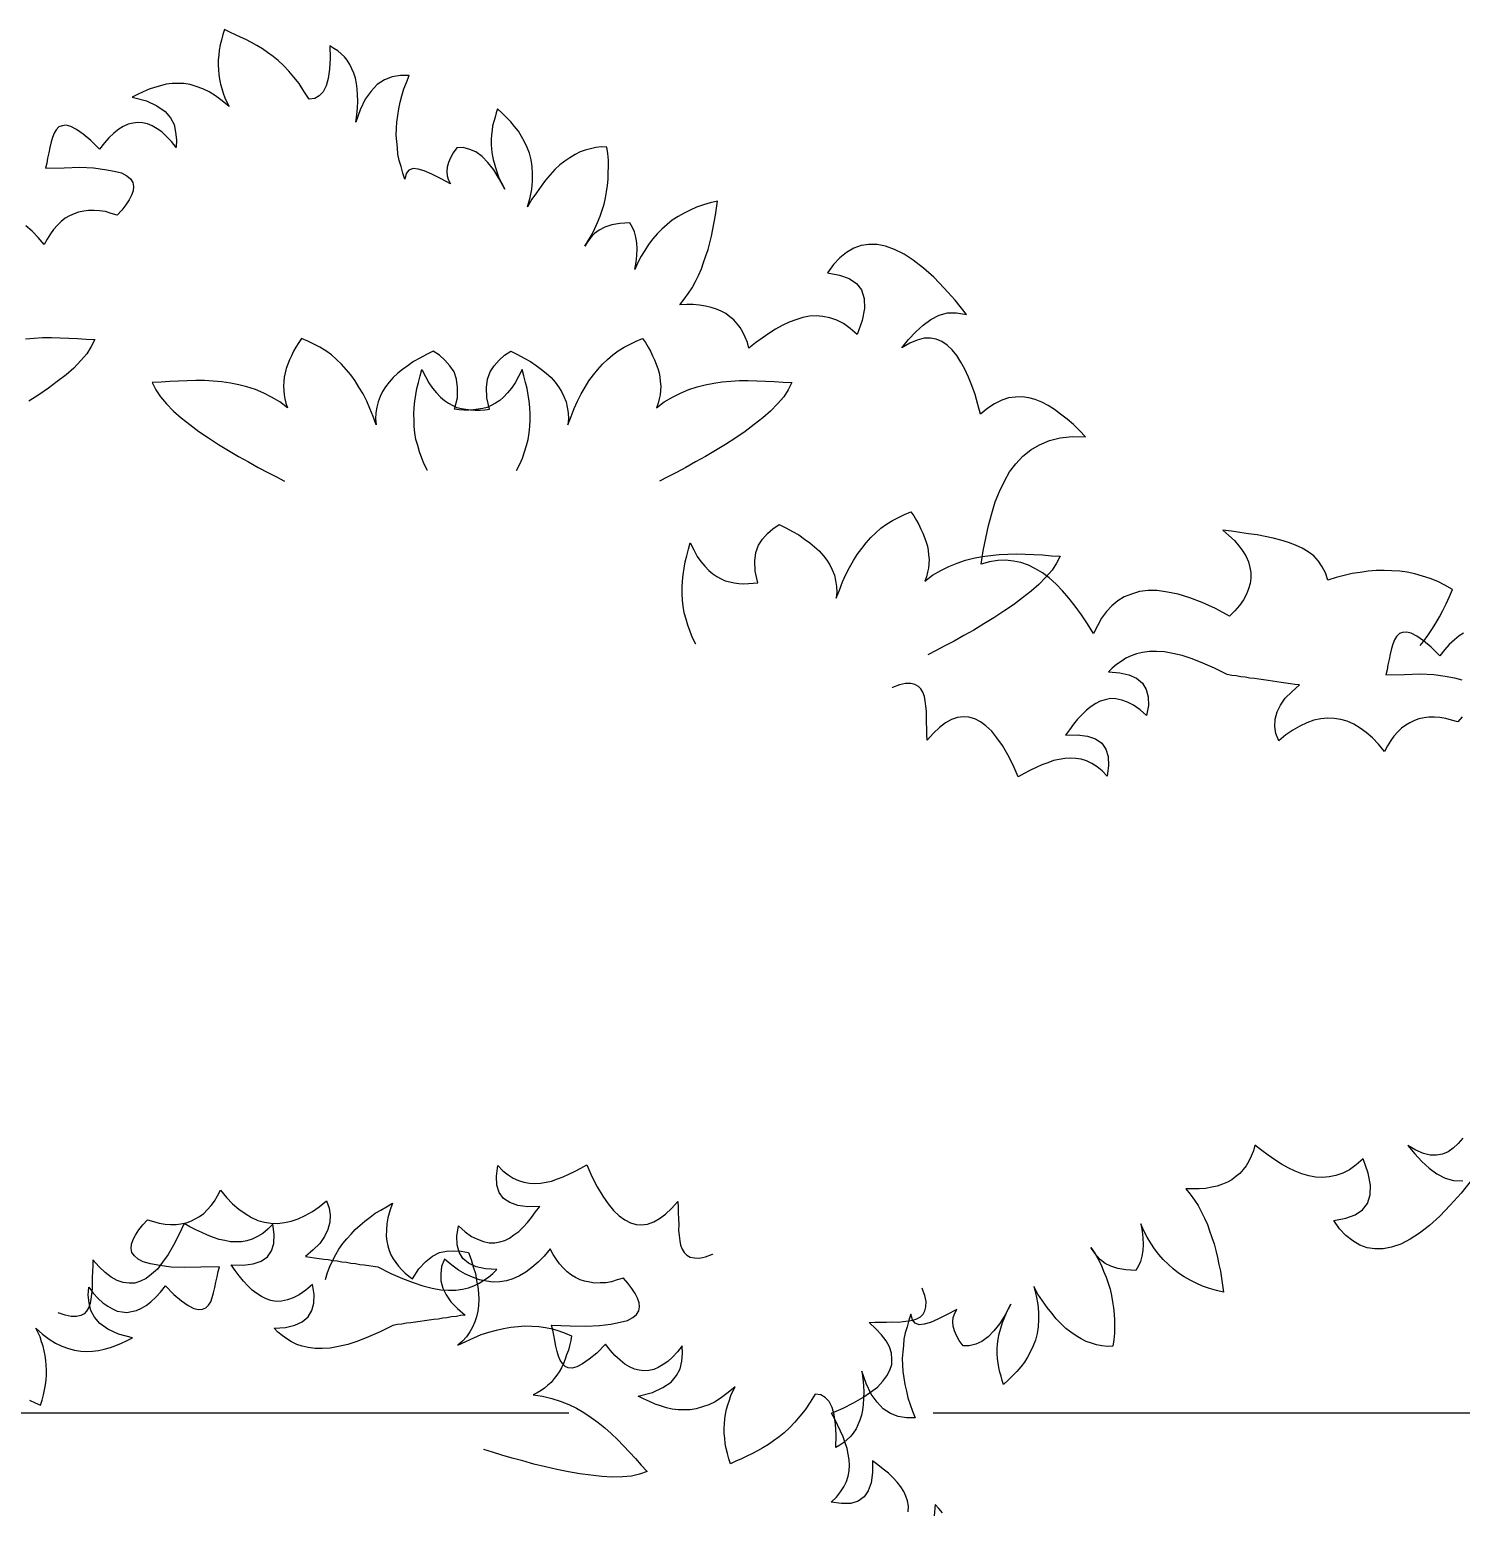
# Model space of a CAD drawing. Extents: x -24232 to 27340, y -23039 to 23489.
# Drawn here: x -1626 to -1135, y -17973 to -17465 of the extents above; entities that cross this region are included whole.
import ezdxf

# ---------------------------------------------------------------- set-up
doc = ezdxf.new("R2010")
doc.units = 0
doc.header["$LTSCALE"] = 10
doc.layers.add('1', color=1, linetype='CONTINUOUS')
doc.layers.add('3', color=3, linetype='CONTINUOUS')

msp = doc.modelspace()

# ---------------------------------------------------------------- linework, layer by layer
at = {"layer": '1'}
for points in [[(-1148.98, -17676.34), (-1147.84, -17674.95), (-1146.42, -17672.92), (-1145, -17670.89), (-1143.7, -17668.72), (-1142.4, -17666.54), (-1141.24, -17664.36), (-1140.06, -17662.04), (-1139.01, -17659.57), (-1137.95, -17657.1), (-1137.95, -17657.1), (-1140.51, -17655.63), (-1142.97, -17654.44), (-1145.57, -17653.37), (-1148.2, -17652.57), (-1150.83, -17651.76), (-1153.48, -17651.23), (-1156.02, -17650.85), (-1158.72, -17650.71), (-1161.41, -17650.58), (-1164.12, -17650.59), (-1166.85, -17650.86), (-1169.6, -17651.26), (-1172.35, -17651.67), (-1175.13, -17652.34), (-1177.9, -17653.02), (-1180.7, -17653.96), (-1180.7, -17653.96), (-1181.54, -17651.44), (-1182.68, -17649.3), (-1183.98, -17647.41), (-1185.57, -17645.62), (-1187.46, -17644.22), (-1189.5, -17642.93), (-1191.83, -17641.89), (-1194.18, -17640.98), (-1196.81, -17640.18), (-1199.45, -17639.51), (-1202.24, -17638.97), (-1205.03, -17638.42), (-1207.97, -17638), (-1210.91, -17637.57), (-1213.84, -17637.14), (-1216.78, -17636.72), (-1216.78, -17636.72), (-1214.66, -17638.55), (-1212.81, -17640.36), (-1211.22, -17642.14), (-1209.92, -17644.03), (-1208.74, -17645.77), (-1207.97, -17647.61), (-1207.49, -17649.55), (-1207.12, -17651.35), (-1207.17, -17653.24), (-1207.36, -17655.12), (-1207.95, -17656.96), (-1208.67, -17658.78), (-1209.67, -17660.71), (-1211.08, -17662.61), (-1212.62, -17664.48), (-1214.43, -17666.34), (-1214.43, -17666.34), (-1219.31, -17663.69), (-1223.84, -17661.61), (-1228.15, -17659.97), (-1232.09, -17658.77), (-1235.81, -17658), (-1239.28, -17657.52), (-1242.39, -17657.48), (-1245.41, -17657.86), (-1248.07, -17658.68), (-1250.6, -17659.65), (-1252.77, -17661.06), (-1254.83, -17662.75), (-1256.65, -17664.74), (-1258.37, -17667.01), (-1259.84, -17669.57), (-1261.19, -17672.28), (-1261.19, -17672.28), (-1263.17, -17668.97), (-1265.29, -17665.78), (-1267.44, -17662.86), (-1269.6, -17660.07), (-1271.79, -17657.56), (-1274, -17655.31), (-1276.37, -17653.18), (-1278.63, -17651.46), (-1281.06, -17650), (-1283.52, -17648.81), (-1286.13, -17647.88), (-1288.66, -17647.36), (-1291.34, -17647.09), (-1294.06, -17647.23), (-1296.81, -17647.64), (-1299.73, -17648.43), (-1299.73, -17648.43), (-1299.01, -17643.9), (-1298.17, -17639.51), (-1297.2, -17635.14), (-1296.12, -17631.05), (-1294.92, -17627.1), (-1293.47, -17623.46), (-1291.77, -17619.97), (-1289.97, -17616.76), (-1287.8, -17614), (-1285.37, -17611.39), (-1282.72, -17609.22), (-1279.71, -17607.48), (-1276.32, -17606.06), (-1272.56, -17605.07), (-1268.46, -17604.67), (-1263.86, -17604.71), (-1263.86, -17604.71), (-1265.95, -17602.61), (-1268.05, -17600.51), (-1270.17, -17598.67), (-1272.44, -17596.96), (-1274.59, -17595.39), (-1276.75, -17593.96), (-1278.93, -17592.8), (-1281.15, -17591.9), (-1283.4, -17591.41), (-1285.67, -17591.05), (-1287.97, -17591.09), (-1290.31, -17591.4), (-1292.68, -17592.12), (-1295.1, -17593.37), (-1297.42, -17594.9), (-1299.93, -17596.95), (-1299.93, -17596.95), (-1300.82, -17593.62), (-1301.84, -17590.26), (-1302.89, -17587.18), (-1304.09, -17584.22), (-1305.31, -17581.53), (-1306.69, -17579.09), (-1308.09, -17576.78), (-1309.66, -17574.87), (-1311.41, -17573.34), (-1313.18, -17572.08), (-1315.12, -17571.21), (-1317.12, -17570.88), (-1319.3, -17570.94), (-1321.65, -17571.52), (-1324.2, -17572.62), (-1326.93, -17574.24), (-1326.93, -17574.24), (-1324.62, -17571.36), (-1322.19, -17568.75), (-1319.66, -17566.43), (-1317.04, -17564.52), (-1314.18, -17563.05), (-1311.26, -17562.25), (-1308.14, -17562.15), (-1304.81, -17562.75), (-1304.81, -17562.75), (-1308.66, -17557.9), (-1312.45, -17553.74), (-1316.01, -17550), (-1319.49, -17546.81), (-1323.02, -17544.16), (-1326.2, -17542.09), (-1329.42, -17540.42), (-1332.56, -17539.29), (-1335.48, -17538.73), (-1338.32, -17538.72), (-1340.94, -17539.14), (-1343.46, -17539.98), (-1345.91, -17541.49), (-1348.25, -17543.29), (-1350.38, -17545.66), (-1352.42, -17548.44), (-1352.42, -17548.44), (-1348.3, -17549.25), (-1345.03, -17550.38), (-1342.49, -17552.12), (-1340.81, -17554.32), (-1339.88, -17557.26), (-1339.81, -17560.65), (-1340.62, -17564.77), (-1342.32, -17569.61), (-1342.32, -17569.61), (-1344.7, -17567.61), (-1346.96, -17565.9), (-1349.29, -17564.72), (-1351.65, -17563.95), (-1354.03, -17563.44), (-1356.31, -17563.22), (-1358.63, -17563.39), (-1360.98, -17563.84), (-1363.35, -17564.55), (-1365.6, -17565.41), (-1368.02, -17566.53), (-1370.31, -17567.79), (-1372.63, -17569.32), (-1374.94, -17570.86), (-1377.14, -17572.53), (-1379.49, -17574.33), (-1379.49, -17574.33), (-1379.97, -17572.39), (-1380.74, -17570.55), (-1381.52, -17568.85), (-1382.44, -17567.27), (-1383.53, -17565.95), (-1384.62, -17564.62), (-1386, -17563.53), (-1387.38, -17562.45), (-1388.93, -17561.62), (-1390.62, -17560.91), (-1392.46, -17560.32), (-1394.31, -17559.87), (-1396.44, -17559.52), (-1398.59, -17559.31), (-1400.76, -17559.37), (-1403.2, -17559.4), (-1403.2, -17559.4), (-1401.66, -17557.52), (-1400.24, -17555.49), (-1398.97, -17553.59), (-1397.8, -17551.4), (-1396.79, -17549.33), (-1395.76, -17547.13), (-1395, -17544.91), (-1394.23, -17542.68), (-1393.47, -17540.45), (-1392.84, -17538.21), (-1392.34, -17535.83), (-1391.83, -17533.44), (-1391.33, -17531.05), (-1390.95, -17528.65), (-1390.58, -17526.25), (-1390.21, -17523.85), (-1390.21, -17523.85), (-1392.7, -17524.41), (-1395.07, -17525.13), (-1397.46, -17525.98), (-1399.59, -17526.98), (-1401.72, -17527.99), (-1403.73, -17529.15), (-1405.75, -17530.44), (-1407.52, -17531.89), (-1409.3, -17533.47), (-1410.95, -17535.07), (-1412.48, -17536.81), (-1413.88, -17538.71), (-1415.17, -17540.75), (-1416.45, -17542.79), (-1417.62, -17544.97), (-1418.66, -17547.31), (-1418.66, -17547.31), (-1418.14, -17544.79), (-1417.92, -17542.51), (-1417.82, -17540.21), (-1417.89, -17538.18), (-1418.24, -17536.25), (-1418.74, -17534.44), (-1419.4, -17532.88), (-1420.33, -17531.3), (-1420.33, -17531.3), (-1423.73, -17531.51), (-1426.5, -17532.04), (-1428.87, -17532.76), (-1430.87, -17533.78), (-1432.47, -17534.98), (-1433.69, -17536.34), (-1434.78, -17537.73), (-1435.74, -17539.26), (-1435.74, -17539.26), (-1434.46, -17537.22), (-1433.3, -17535.16), (-1432.3, -17533.23), (-1431.42, -17531.15), (-1430.54, -17529.07), (-1429.79, -17526.98), (-1429.17, -17524.87), (-1428.69, -17522.75), (-1428.35, -17520.62), (-1428, -17518.49), (-1427.79, -17516.34), (-1427.71, -17514.19), (-1427.63, -17512.03), (-1427.69, -17509.85), (-1427.87, -17507.53), (-1428.19, -17505.34), (-1428.19, -17505.34), (-1430.08, -17505.28), (-1432, -17505.5), (-1433.8, -17505.87), (-1435.61, -17506.36), (-1437.43, -17507), (-1439.14, -17507.91), (-1440.87, -17508.96), (-1442.61, -17510.14), (-1444.37, -17511.46), (-1446.02, -17513.05), (-1447.68, -17514.79), (-1449.22, -17516.67), (-1450.77, -17518.68), (-1452.35, -17520.96), (-1453.93, -17523.24), (-1455.4, -17525.8), (-1455.4, -17525.8), (-1454.55, -17522.64), (-1453.99, -17519.71), (-1453.72, -17517.03), (-1453.74, -17514.46), (-1453.9, -17512), (-1454.21, -17509.67), (-1454.81, -17507.45), (-1455.56, -17505.48), (-1456.45, -17503.49), (-1457.48, -17501.63), (-1458.53, -17499.9), (-1459.86, -17498.28), (-1461.19, -17496.66), (-1462.67, -17495.16), (-1464.14, -17493.66), (-1465.75, -17492.15), (-1465.75, -17492.15), (-1466.17, -17493.59), (-1466.58, -17495.04), (-1467, -17496.49), (-1467.42, -17498.07), (-1467.57, -17499.55), (-1467.86, -17501.15), (-1467.89, -17502.77), (-1467.91, -17504.39), (-1467.8, -17506.03), (-1467.57, -17507.81), (-1467.21, -17509.61), (-1466.72, -17511.55), (-1466.1, -17513.51), (-1465.35, -17515.48), (-1464.34, -17517.61), (-1463.2, -17519.75), (-1463.2, -17519.75), (-1465.15, -17516.17), (-1467.02, -17513.15), (-1469.07, -17510.64), (-1471.03, -17508.55), (-1473.18, -17506.99), (-1475.26, -17506.1), (-1477.5, -17505.48), (-1479.67, -17505.53), (-1479.67, -17505.53), (-1480.93, -17507.3), (-1481.91, -17508.97), (-1482.61, -17510.66), (-1483.04, -17512.24), (-1483.19, -17513.72), (-1483.06, -17515.22), (-1482.53, -17516.62), (-1481.84, -17517.91), (-1481.84, -17517.91), (-1485.32, -17516.08), (-1488.28, -17514.57), (-1490.88, -17513.5), (-1492.99, -17512.88), (-1494.73, -17512.71), (-1496.14, -17513.25), (-1497.06, -17514.38), (-1497.53, -17516.36), (-1497.53, -17516.36), (-1498.27, -17514.26), (-1498.86, -17512.03), (-1499.47, -17509.94), (-1499.93, -17507.73), (-1500.12, -17505.54), (-1500.31, -17503.36), (-1500.5, -17501.17), (-1500.41, -17498.88), (-1500.33, -17496.72), (-1499.97, -17494.45), (-1499.61, -17492.19), (-1499.12, -17489.93), (-1498.63, -17487.68), (-1497.85, -17485.32), (-1496.96, -17483.11), (-1496.05, -17480.76), (-1496.05, -17480.76), (-1499.02, -17480.73), (-1501.92, -17481.26), (-1504.59, -17482.22), (-1507.05, -17483.87), (-1509.17, -17486.1), (-1511.2, -17488.88), (-1512.91, -17492.5), (-1514.42, -17496.82), (-1514.42, -17496.82), (-1514.04, -17494.28), (-1513.8, -17491.87), (-1513.71, -17489.58), (-1513.77, -17487.4), (-1513.97, -17485.35), (-1514.19, -17483.44), (-1514.55, -17481.64), (-1515.06, -17479.96), (-1515.72, -17478.41), (-1516.39, -17476.99), (-1517.33, -17475.54), (-1518.3, -17474.36), (-1519.41, -17473.3), (-1520.53, -17472.25), (-1521.94, -17471.43), (-1523.35, -17470.61), (-1523.35, -17470.61), (-1523.22, -17474.82), (-1523.46, -17478.59), (-1523.91, -17481.8), (-1524.56, -17484.31), (-1525.58, -17486.37), (-1526.93, -17487.73), (-1528.51, -17488.66), (-1530.43, -17488.87), (-1530.43, -17488.87), (-1532.19, -17486.13), (-1533.83, -17483.53), (-1535.64, -17481.32), (-1537.34, -17479.25), (-1539.17, -17477.31), (-1541.04, -17475.64), (-1542.8, -17474.24), (-1544.69, -17472.84), (-1546.46, -17471.58), (-1548.38, -17470.44), (-1550.18, -17469.45), (-1552.11, -17468.45), (-1553.92, -17467.59), (-1555.73, -17466.74), (-1557.68, -17465.87), (-1559.49, -17465.01), (-1559.49, -17465.01), (-1560.07, -17466.72), (-1560.52, -17468.57), (-1560.96, -17470.28), (-1561.27, -17472.01), (-1561.44, -17473.76), (-1561.6, -17475.37), (-1561.64, -17477.12), (-1561.53, -17478.76), (-1561.42, -17480.39), (-1561.17, -17482.04), (-1560.8, -17483.71), (-1560.41, -17485.23), (-1559.88, -17486.78), (-1559.37, -17488.45), (-1558.7, -17489.87), (-1557.9, -17491.44), (-1557.9, -17491.44), (-1560.28, -17489.44), (-1562.55, -17487.73), (-1564.71, -17486.3), (-1566.91, -17485.27), (-1569.14, -17484.51), (-1571.24, -17483.89), (-1573.37, -17483.55), (-1575.4, -17483.48), (-1577.44, -17483.55), (-1579.49, -17483.76), (-1581.43, -17484.24), (-1583.52, -17484.85), (-1585.35, -17485.48), (-1587.33, -17486.37), (-1589.31, -17487.25), (-1591.16, -17488.15), (-1591.16, -17488.15), (-1586.28, -17489.45), (-1582.66, -17491.16), (-1579.87, -17493.06), (-1578.05, -17495.27), (-1576.79, -17497.56), (-1576.24, -17500.19), (-1575.95, -17502.79), (-1576.08, -17505.49), (-1576.08, -17505.49), (-1577.64, -17503.44), (-1579.36, -17501.64), (-1580.97, -17500.13), (-1582.62, -17499.02), (-1584.29, -17498.04), (-1585.84, -17497.35), (-1587.57, -17497.04), (-1589.18, -17496.88), (-1590.83, -17497.13), (-1592.49, -17497.5), (-1594.19, -17498.28), (-1595.78, -17499.21), (-1597.4, -17500.54), (-1599.18, -17502.12), (-1600.7, -17503.87), (-1602.41, -17506), (-1602.41, -17506), (-1605.36, -17503), (-1607.99, -17500.85), (-1610.27, -17499.27), (-1612.2, -17498.26), (-1613.79, -17497.84), (-1615.15, -17497.97), (-1616.28, -17498.4), (-1617.19, -17499.4), (-1617.98, -17500.54), (-1618.53, -17501.97), (-1618.96, -17503.56), (-1619.41, -17505.41), (-1619.73, -17507.27), (-1620.18, -17509.12), (-1620.49, -17510.85), (-1620.93, -17512.57), (-1620.93, -17512.57), (-1614.55, -17512.39), (-1609.12, -17512.25), (-1604.4, -17512.44), (-1600.52, -17512.96), (-1597.33, -17513.55), (-1594.82, -17514.2), (-1593.02, -17515.19), (-1591.77, -17516.26), (-1590.94, -17517.43), (-1590.67, -17518.81), (-1590.82, -17520.28), (-1591.38, -17521.85), (-1592.21, -17523.4), (-1593.33, -17525.18), (-1594.72, -17526.94), (-1596.25, -17528.68), (-1596.25, -17528.68), (-1598.36, -17528.07), (-1600.33, -17527.47), (-1602.33, -17527.14), (-1604.22, -17527.08), (-1606.11, -17527.03), (-1607.76, -17527.28), (-1609.55, -17527.64), (-1611.09, -17528.17), (-1612.66, -17528.96), (-1614.1, -17529.76), (-1615.56, -17530.84), (-1616.76, -17532.07), (-1618.13, -17533.56), (-1619.23, -17535.08), (-1620.35, -17536.87), (-1621.35, -17538.8), (-1621.35, -17538.8), (-1623.41, -17536.29), (-1625.5, -17534.19), (-1627.62, -17532.36)], [(-1627.79, -17571.14), (-1624.84, -17570.84), (-1621.88, -17570.69), (-1618.9, -17570.66), (-1615.91, -17570.78), (-1612.92, -17570.89), (-1609.93, -17571), (-1606.93, -17571.24), (-1603.94, -17571.35), (-1603.94, -17571.35), (-1605.19, -17573.78), (-1606.7, -17576.23), (-1608.77, -17578.6), (-1611.23, -17581.15), (-1613.85, -17583.44), (-1616.87, -17585.77), (-1619.89, -17588.1), (-1623.19, -17590.32), (-1626.62, -17592.55)], [(-1459.25, -17616.35), (-1459.25, -17616.35), (-1458.09, -17614.17), (-1457.21, -17612.09), (-1456.44, -17609.86), (-1455.83, -17607.75), (-1455.22, -17605.65), (-1454.86, -17603.38), (-1454.64, -17601.23), (-1454.57, -17599.08), (-1454.49, -17596.92), (-1454.68, -17594.73), (-1454.87, -17592.55), (-1455.19, -17590.35), (-1455.52, -17588.15), (-1456.12, -17586.06), (-1456.72, -17583.83), (-1457.31, -17581.61), (-1457.31, -17581.61), (-1458.5, -17584.06), (-1459.66, -17586.25), (-1460.92, -17588.02), (-1462.3, -17589.64), (-1463.67, -17591.14), (-1464.99, -17592.22), (-1466.44, -17593.16), (-1467.88, -17593.97), (-1469.3, -17594.64), (-1470.82, -17595.03), (-1472.34, -17595.29), (-1473.99, -17595.53), (-1475.62, -17595.64), (-1477.25, -17595.62), (-1478.86, -17595.46), (-1480.46, -17595.3), (-1480.46, -17595.3), (-1479.53, -17591.33), (-1479.45, -17587.82), (-1479.85, -17584.93), (-1480.68, -17582.41), (-1482.11, -17580.38), (-1483.81, -17578.45), (-1485.68, -17576.77), (-1487.84, -17575.34), (-1487.84, -17575.34), (-1490.12, -17576.47), (-1492.41, -17577.73), (-1494.55, -17578.88), (-1496.45, -17580.31), (-1498.34, -17581.62), (-1499.96, -17582.95), (-1501.6, -17584.41), (-1502.98, -17586.03), (-1504.21, -17587.54), (-1505.19, -17589.2), (-1506.03, -17590.88), (-1506.75, -17592.7), (-1507.2, -17594.55), (-1507.54, -17596.55), (-1507.6, -17598.58), (-1507.4, -17600.63), (-1507.4, -17600.63), (-1508.47, -17597.81), (-1509.55, -17595), (-1510.65, -17592.45), (-1511.9, -17590.03), (-1513.3, -17587.72), (-1514.58, -17585.56), (-1516.13, -17583.52), (-1517.71, -17581.6), (-1519.29, -17579.82), (-1521.02, -17578.16), (-1522.77, -17576.63), (-1524.66, -17575.23), (-1526.7, -17573.94), (-1528.77, -17572.92), (-1530.83, -17571.91), (-1533.05, -17571.01), (-1533.05, -17571.01), (-1534, -17572.41), (-1534.96, -17573.94), (-1535.78, -17575.35), (-1536.47, -17576.9), (-1537.15, -17578.32), (-1537.7, -17579.76), (-1538.26, -17581.33), (-1538.68, -17582.78), (-1538.96, -17584.24), (-1539.1, -17585.72), (-1539.26, -17587.32), (-1539.14, -17588.83), (-1539.02, -17590.33), (-1538.75, -17591.71), (-1538.36, -17593.24), (-1537.83, -17594.78), (-1537.83, -17594.78), (-1540.47, -17592.76), (-1543.29, -17591.12), (-1546, -17589.77), (-1548.86, -17588.54), (-1551.75, -17587.58), (-1554.52, -17586.9), (-1557.45, -17586.34), (-1560.38, -17585.92), (-1563.33, -17585.62), (-1566.3, -17585.47), (-1569.27, -17585.44), (-1572.26, -17585.55), (-1575.25, -17585.67), (-1578.24, -17585.78), (-1581.25, -17586.02), (-1584.24, -17586.13), (-1584.24, -17586.13), (-1582.99, -17588.56), (-1581.47, -17591.01), (-1579.4, -17593.38), (-1576.94, -17595.93), (-1574.33, -17598.22), (-1571.31, -17600.54), (-1568.29, -17602.87), (-1564.99, -17605.1), (-1561.55, -17607.33), (-1558.1, -17609.43), (-1554.65, -17611.53), (-1551.18, -17613.37), (-1547.85, -17615.32), (-1544.63, -17616.99), (-1541.66, -17618.5), (-1538.83, -17620)], [(-1489.73, -17616.35), (-1489.73, -17616.35), (-1490.89, -17614.17), (-1491.77, -17612.09), (-1492.54, -17609.86), (-1493.15, -17607.75), (-1493.76, -17605.65), (-1494.12, -17603.38), (-1494.34, -17601.23), (-1494.41, -17599.08), (-1494.49, -17596.92), (-1494.3, -17594.73), (-1494.11, -17592.55), (-1493.79, -17590.35), (-1493.46, -17588.15), (-1492.86, -17586.06), (-1492.26, -17583.83), (-1491.67, -17581.61), (-1491.67, -17581.61), (-1490.48, -17584.06), (-1489.32, -17586.25), (-1488.06, -17588.02), (-1486.68, -17589.64), (-1485.31, -17591.14), (-1483.99, -17592.22), (-1482.54, -17593.16), (-1481.11, -17593.97), (-1479.68, -17594.64), (-1478.16, -17595.03), (-1476.64, -17595.29), (-1474.99, -17595.53), (-1473.36, -17595.64), (-1471.73, -17595.62), (-1470.12, -17595.46), (-1468.52, -17595.3), (-1468.52, -17595.3), (-1469.45, -17591.33), (-1469.53, -17587.82), (-1469.13, -17584.93), (-1468.3, -17582.41), (-1466.87, -17580.38), (-1465.17, -17578.45), (-1463.3, -17576.77), (-1461.14, -17575.34), (-1461.14, -17575.34), (-1458.86, -17576.47), (-1456.57, -17577.73), (-1454.43, -17578.88), (-1452.53, -17580.31), (-1450.64, -17581.62), (-1449.02, -17582.95), (-1447.38, -17584.41), (-1446, -17586.03), (-1444.77, -17587.54), (-1443.79, -17589.2), (-1442.95, -17590.88), (-1442.23, -17592.7), (-1441.78, -17594.55), (-1441.44, -17596.55), (-1441.38, -17598.58), (-1441.58, -17600.63), (-1441.58, -17600.63), (-1440.51, -17597.81), (-1439.43, -17595), (-1438.33, -17592.45), (-1437.08, -17590.03), (-1435.68, -17587.72), (-1434.4, -17585.56), (-1432.85, -17583.52), (-1431.27, -17581.6), (-1429.69, -17579.82), (-1427.96, -17578.16), (-1426.21, -17576.63), (-1424.32, -17575.23), (-1422.28, -17573.94), (-1420.21, -17572.92), (-1418.15, -17571.91), (-1415.93, -17571.01), (-1415.93, -17571.01), (-1414.98, -17572.41), (-1414.02, -17573.94), (-1413.2, -17575.35), (-1412.51, -17576.9), (-1411.83, -17578.32), (-1411.28, -17579.76), (-1410.72, -17581.33), (-1410.3, -17582.78), (-1410.02, -17584.24), (-1409.88, -17585.72), (-1409.72, -17587.32), (-1409.84, -17588.83), (-1409.96, -17590.33), (-1410.23, -17591.71), (-1410.62, -17593.24), (-1411.15, -17594.78), (-1411.15, -17594.78), (-1408.51, -17592.76), (-1405.69, -17591.12), (-1402.98, -17589.77), (-1400.12, -17588.54), (-1397.24, -17587.58), (-1394.46, -17586.9), (-1391.53, -17586.34), (-1388.6, -17585.92), (-1385.65, -17585.62), (-1382.68, -17585.47), (-1379.71, -17585.44), (-1376.72, -17585.55), (-1373.73, -17585.67), (-1370.74, -17585.78), (-1367.73, -17586.02), (-1364.74, -17586.13), (-1364.74, -17586.13), (-1365.99, -17588.56), (-1367.51, -17591.01), (-1369.58, -17593.38), (-1372.04, -17595.93), (-1374.65, -17598.22), (-1377.67, -17600.54), (-1380.69, -17602.87), (-1383.99, -17605.1), (-1387.43, -17607.33), (-1390.88, -17609.43), (-1394.33, -17611.53), (-1397.8, -17613.37), (-1401.13, -17615.32), (-1404.35, -17616.99), (-1407.32, -17618.5), (-1410.15, -17620)], [(-1397.62, -17675.86), (-1397.62, -17675.86), (-1398.79, -17673.67), (-1399.67, -17671.59), (-1400.43, -17669.37), (-1401.04, -17667.26), (-1401.66, -17665.15), (-1402.02, -17662.89), (-1402.23, -17660.74), (-1402.31, -17658.58), (-1402.39, -17656.42), (-1402.2, -17654.24), (-1402, -17652.05), (-1401.68, -17649.85), (-1401.36, -17647.65), (-1400.75, -17645.56), (-1400.16, -17643.34), (-1399.56, -17641.11), (-1399.56, -17641.11), (-1398.37, -17643.57), (-1397.21, -17645.76), (-1395.95, -17647.53), (-1394.57, -17649.15), (-1393.21, -17650.64), (-1391.88, -17651.73), (-1390.43, -17652.67), (-1389, -17653.48), (-1387.58, -17654.15), (-1386.05, -17654.54), (-1384.54, -17654.8), (-1382.89, -17655.04), (-1381.25, -17655.15), (-1379.63, -17655.12), (-1378.02, -17654.96), (-1376.41, -17654.81), (-1376.41, -17654.81), (-1377.34, -17650.84), (-1377.42, -17647.32), (-1377.03, -17644.44), (-1376.19, -17641.92), (-1374.77, -17639.88), (-1373.06, -17637.95), (-1371.2, -17636.28), (-1369.04, -17634.85), (-1369.04, -17634.85), (-1366.76, -17635.98), (-1364.47, -17637.24), (-1362.32, -17638.38), (-1360.42, -17639.82), (-1358.53, -17641.12), (-1356.91, -17642.45), (-1355.28, -17643.92), (-1353.9, -17645.54), (-1352.67, -17647.04), (-1351.69, -17648.71), (-1350.85, -17650.38), (-1350.12, -17652.21), (-1349.67, -17654.06), (-1349.34, -17656.06), (-1349.27, -17658.08), (-1349.48, -17660.13), (-1349.48, -17660.13), (-1348.4, -17657.32), (-1347.32, -17654.51), (-1346.22, -17651.96), (-1344.97, -17649.53), (-1343.57, -17647.23), (-1342.3, -17645.07), (-1340.74, -17643.02), (-1339.17, -17641.11), (-1337.58, -17639.32), (-1335.85, -17637.66), (-1334.11, -17636.14), (-1332.21, -17634.73), (-1330.17, -17633.45), (-1328.11, -17632.43), (-1326.04, -17631.41), (-1323.83, -17630.52), (-1323.83, -17630.52), (-1322.88, -17631.91), (-1321.91, -17633.44), (-1321.1, -17634.85), (-1320.4, -17636.41), (-1319.72, -17637.83), (-1319.17, -17639.27), (-1318.61, -17640.84), (-1318.2, -17642.28), (-1317.92, -17643.75), (-1317.77, -17645.22), (-1317.61, -17646.83), (-1317.74, -17648.33), (-1317.86, -17649.83), (-1318.13, -17651.22), (-1318.52, -17652.74), (-1319.04, -17654.28), (-1319.04, -17654.28), (-1316.4, -17652.26), (-1313.58, -17650.63), (-1310.87, -17649.28), (-1308.01, -17648.05), (-1305.13, -17647.09), (-1302.35, -17646.41), (-1299.43, -17645.85), (-1296.49, -17645.42), (-1293.54, -17645.13), (-1290.58, -17644.97), (-1287.6, -17644.95), (-1284.61, -17645.06), (-1281.62, -17645.17), (-1278.63, -17645.28), (-1275.63, -17645.53), (-1272.64, -17645.64), (-1272.64, -17645.64), (-1273.89, -17648.06), (-1275.41, -17650.52), (-1277.47, -17652.89), (-1279.93, -17655.43), (-1282.55, -17657.72), (-1285.57, -17660.05), (-1288.59, -17662.38), (-1291.89, -17664.6), (-1295.32, -17666.84), (-1298.77, -17668.94), (-1302.22, -17671.04), (-1305.7, -17672.87), (-1309.02, -17674.83), (-1312.25, -17676.5), (-1315.21, -17678.01), (-1318.04, -17679.51)], [(-1134.1, -17672.16), (-1135.68, -17673.09), (-1137.3, -17674.42), (-1139.08, -17676), (-1140.61, -17677.75), (-1142.31, -17679.88), (-1142.31, -17679.88), (-1145.26, -17676.88), (-1147.89, -17674.73), (-1150.18, -17673.15), (-1152.11, -17672.14), (-1153.69, -17671.72), (-1155.06, -17671.85), (-1156.18, -17672.28), (-1157.1, -17673.28), (-1157.88, -17674.42), (-1158.43, -17675.85), (-1158.86, -17677.43), (-1159.31, -17679.29), (-1159.63, -17681.15), (-1160.09, -17683), (-1160.39, -17684.73), (-1160.83, -17686.45), (-1160.83, -17686.45), (-1154.45, -17686.27), (-1149.02, -17686.13), (-1144.3, -17686.32), (-1140.42, -17686.84), (-1137.23, -17687.43), (-1134.72, -17688.08)], [(-1134.63, -17700.82), (-1136.15, -17702.56), (-1136.15, -17702.56), (-1138.26, -17701.95), (-1140.23, -17701.35), (-1142.23, -17701.01), (-1144.12, -17700.96), (-1146.01, -17700.91), (-1147.66, -17701.16), (-1149.46, -17701.52), (-1151, -17702.04), (-1152.57, -17702.84), (-1154, -17703.64), (-1155.46, -17704.72), (-1156.67, -17705.95), (-1158.03, -17707.44), (-1159.13, -17708.96), (-1160.25, -17710.75), (-1161.26, -17712.68), (-1161.26, -17712.68), (-1163.31, -17710.17), (-1165.41, -17708.07), (-1167.53, -17706.23), (-1169.68, -17704.67), (-1171.85, -17703.37), (-1174.05, -17702.34), (-1176.29, -17701.71), (-1178.56, -17701.35), (-1180.85, -17701.26), (-1183.18, -17701.57), (-1185.53, -17702.02), (-1187.91, -17702.87), (-1190.33, -17703.98), (-1192.77, -17705.37), (-1195.1, -17707.03), (-1197.6, -17709.09), (-1197.6, -17709.09), (-1198.57, -17706.55), (-1198.87, -17704.09), (-1198.76, -17701.66), (-1198.11, -17699.15), (-1196.93, -17696.83), (-1195.34, -17694.41), (-1193.09, -17692.2), (-1190.42, -17689.89), (-1190.42, -17689.89), (-1192.03, -17689.73), (-1193.5, -17689.45), (-1195.1, -17689.29), (-1196.7, -17689), (-1198.18, -17688.85), (-1199.77, -17688.56), (-1201.25, -17688.41), (-1202.84, -17688.12), (-1204.45, -17687.96), (-1205.91, -17687.68), (-1207.52, -17687.52), (-1209.12, -17687.23), (-1210.6, -17687.09), (-1212.19, -17686.79), (-1213.67, -17686.65), (-1215.26, -17686.35), (-1215.26, -17686.35), (-1219.65, -17684.16), (-1223.67, -17682.41), (-1227.32, -17680.96), (-1230.73, -17679.81), (-1233.91, -17679.09), (-1236.83, -17678.53), (-1239.53, -17678.4), (-1241.97, -17678.43), (-1244.3, -17678.75), (-1246.38, -17679.22), (-1248.2, -17679.85), (-1250.05, -17680.75), (-1251.65, -17681.81), (-1253.24, -17682.87), (-1254.72, -17684.08), (-1256.07, -17685.44), (-1256.07, -17685.44), (-1252.17, -17685.69), (-1248.99, -17686.41), (-1246.4, -17687.61), (-1244.4, -17689.3), (-1243.12, -17691.46), (-1242.42, -17693.96), (-1242.31, -17696.95), (-1242.92, -17700.41), (-1242.92, -17700.41), (-1245.16, -17698.43), (-1247.45, -17696.85), (-1249.51, -17695.83), (-1251.47, -17695.1), (-1253.46, -17694.63), (-1255.35, -17694.58), (-1257.14, -17694.95), (-1258.82, -17695.46), (-1260.39, -17696.25), (-1261.98, -17697.31), (-1263.59, -17698.51), (-1265.09, -17699.98), (-1266.6, -17701.59), (-1267.99, -17703.35), (-1269.4, -17705.25), (-1270.81, -17707.14), (-1270.81, -17707.14), (-1266.73, -17707), (-1263.26, -17707.48), (-1260.51, -17708.43), (-1258.34, -17709.86), (-1256.92, -17711.89), (-1256.09, -17714.41), (-1255.99, -17717.54), (-1256.48, -17721.15), (-1256.48, -17721.15), (-1258.2, -17719.35), (-1259.96, -17717.96), (-1261.74, -17716.84), (-1263.55, -17715.98), (-1265.39, -17715.39), (-1267.26, -17715.07), (-1269.15, -17715.02), (-1271.05, -17715.1), (-1272.98, -17715.45), (-1274.91, -17715.81), (-1276.88, -17716.56), (-1278.85, -17717.31), (-1280.84, -17718.2), (-1282.97, -17719.21), (-1284.96, -17720.23), (-1286.97, -17721.38), (-1286.97, -17721.38), (-1288.75, -17717.42), (-1290.56, -17713.85), (-1292.42, -17710.69), (-1294.32, -17708.06), (-1296.12, -17705.72), (-1298.11, -17703.9), (-1300, -17702.49), (-1301.94, -17701.49), (-1303.91, -17700.89), (-1305.8, -17700.84), (-1307.85, -17701.04), (-1309.95, -17701.78), (-1311.96, -17702.94), (-1314.01, -17704.5), (-1316.1, -17706.46), (-1318.23, -17708.82), (-1318.23, -17708.82), (-1318.32, -17706.91), (-1318.38, -17704.88), (-1318.45, -17702.84), (-1318.54, -17700.93), (-1318.47, -17698.91), (-1318.7, -17697.13), (-1318.93, -17695.34), (-1319.19, -17693.83), (-1319.73, -17692.42), (-1320.43, -17691.27), (-1321.29, -17690.37), (-1322.44, -17689.71), (-1323.9, -17689.44), (-1325.66, -17689.4), (-1327.74, -17689.87), (-1330.12, -17690.72), (-1330.12, -17690.72), (-1330.22, -17690.63)], [(-1134.38, -17845.37), (-1135.95, -17847.28), (-1137.7, -17848.81), (-1139.47, -17850.07), (-1141.41, -17850.94), (-1143.41, -17851.27), (-1145.59, -17851.21), (-1147.94, -17850.63), (-1150.49, -17849.53), (-1153.22, -17847.91), (-1153.22, -17847.91), (-1150.91, -17850.79), (-1148.48, -17853.4), (-1145.95, -17855.72), (-1143.33, -17857.63), (-1140.47, -17859.1), (-1137.55, -17859.9), (-1134.43, -17860)], [(-1131.1, -17859.4), (-1134.95, -17864.25), (-1138.74, -17868.41), (-1142.3, -17872.15), (-1145.78, -17875.34), (-1149.31, -17877.99), (-1152.49, -17880.06), (-1155.71, -17881.73), (-1158.85, -17882.86), (-1161.77, -17883.42), (-1164.61, -17883.43), (-1167.23, -17883.01), (-1169.75, -17882.17), (-1172.2, -17880.66), (-1174.54, -17878.86), (-1176.67, -17876.49), (-1178.71, -17873.71), (-1178.71, -17873.71), (-1174.59, -17872.9), (-1171.32, -17871.77), (-1168.78, -17870.03), (-1167.1, -17867.83), (-1166.17, -17864.89), (-1166.1, -17861.5), (-1166.91, -17857.38), (-1168.61, -17852.54), (-1168.61, -17852.54), (-1170.99, -17854.54), (-1173.25, -17856.25), (-1175.58, -17857.43), (-1177.94, -17858.2), (-1180.32, -17858.71), (-1182.6, -17858.93), (-1184.92, -17858.76), (-1187.27, -17858.31), (-1189.64, -17857.6), (-1191.89, -17856.74), (-1194.31, -17855.62), (-1196.6, -17854.36), (-1198.92, -17852.83), (-1201.23, -17851.29), (-1203.43, -17849.62), (-1205.78, -17847.82), (-1205.78, -17847.82), (-1206.26, -17849.76), (-1207.03, -17851.6), (-1207.81, -17853.3), (-1208.73, -17854.88), (-1209.82, -17856.2), (-1210.91, -17857.53), (-1212.29, -17858.62), (-1213.67, -17859.7), (-1215.22, -17860.53), (-1216.91, -17861.24), (-1218.75, -17861.83), (-1220.6, -17862.28), (-1222.73, -17862.63), (-1224.88, -17862.84), (-1227.05, -17862.78), (-1229.49, -17862.75), (-1229.49, -17862.75), (-1227.95, -17864.63), (-1226.53, -17866.66), (-1225.26, -17868.56), (-1224.09, -17870.75), (-1223.08, -17872.82), (-1222.05, -17875.02), (-1221.29, -17877.24), (-1220.52, -17879.47), (-1219.76, -17881.7), (-1219.13, -17883.94), (-1218.63, -17886.32), (-1218.12, -17888.71), (-1217.62, -17891.1), (-1217.24, -17893.5), (-1216.87, -17895.9), (-1216.5, -17898.3), (-1216.5, -17898.3), (-1218.99, -17897.74), (-1221.36, -17897.02), (-1223.75, -17896.17), (-1225.88, -17895.17), (-1228.01, -17894.16), (-1230.02, -17893), (-1232.04, -17891.71), (-1233.81, -17890.26), (-1235.59, -17888.68), (-1237.24, -17887.08), (-1238.77, -17885.34), (-1240.17, -17883.44), (-1241.46, -17881.4), (-1242.74, -17879.36), (-1243.91, -17877.18), (-1244.95, -17874.84), (-1244.95, -17874.84), (-1244.43, -17877.36), (-1244.21, -17879.64), (-1244.11, -17881.94), (-1244.18, -17883.97), (-1244.53, -17885.9), (-1245.03, -17887.71), (-1245.69, -17889.27), (-1246.62, -17890.85), (-1246.62, -17890.85), (-1250.02, -17890.64), (-1252.79, -17890.11), (-1255.16, -17889.39), (-1257.16, -17888.37), (-1258.76, -17887.17), (-1259.98, -17885.81), (-1261.07, -17884.42), (-1262.03, -17882.89), (-1262.03, -17882.89), (-1260.75, -17884.93), (-1259.59, -17886.99), (-1258.59, -17888.92), (-1257.71, -17891), (-1256.83, -17893.08), (-1256.08, -17895.17), (-1255.46, -17897.28), (-1254.98, -17899.4), (-1254.64, -17901.53), (-1254.29, -17903.66), (-1254.08, -17905.81), (-1254, -17907.96), (-1253.92, -17910.12), (-1253.98, -17912.3), (-1254.16, -17914.62), (-1254.48, -17916.81), (-1254.48, -17916.81), (-1256.37, -17916.87), (-1258.29, -17916.65), (-1260.09, -17916.28), (-1261.9, -17915.79), (-1263.72, -17915.15), (-1265.43, -17914.24), (-1267.16, -17913.19), (-1268.9, -17912.01), (-1270.66, -17910.69), (-1272.31, -17909.1), (-1273.97, -17907.36), (-1275.51, -17905.48), (-1277.06, -17903.47), (-1278.64, -17901.19), (-1280.22, -17898.91), (-1281.69, -17896.35), (-1281.69, -17896.35), (-1280.84, -17899.51), (-1280.28, -17902.44), (-1280.01, -17905.12), (-1280.03, -17907.69), (-1280.19, -17910.15), (-1280.5, -17912.48), (-1281.1, -17914.7), (-1281.85, -17916.67), (-1282.74, -17918.66), (-1283.77, -17920.52), (-1284.82, -17922.25), (-1286.15, -17923.87), (-1287.48, -17925.49), (-1288.96, -17926.99), (-1290.43, -17928.49), (-1292.04, -17930), (-1292.04, -17930), (-1292.46, -17928.56), (-1292.87, -17927.11), (-1293.29, -17925.66), (-1293.71, -17924.08), (-1293.86, -17922.6), (-1294.15, -17921), (-1294.18, -17919.38), (-1294.2, -17917.76), (-1294.09, -17916.12), (-1293.86, -17914.34), (-1293.5, -17912.54), (-1293.01, -17910.6), (-1292.39, -17908.64), (-1291.64, -17906.67), (-1290.63, -17904.54), (-1289.49, -17902.4), (-1289.49, -17902.4), (-1291.44, -17905.98), (-1293.31, -17909), (-1295.36, -17911.51), (-1297.32, -17913.6), (-1299.47, -17915.16), (-1301.55, -17916.05), (-1303.79, -17916.67), (-1305.96, -17916.62), (-1305.96, -17916.62), (-1307.22, -17914.85), (-1308.2, -17913.18), (-1308.9, -17911.49), (-1309.33, -17909.91), (-1309.48, -17908.43), (-1309.35, -17906.93), (-1308.82, -17905.52), (-1308.13, -17904.24), (-1308.13, -17904.24), (-1311.61, -17906.07), (-1314.57, -17907.58), (-1317.17, -17908.65), (-1319.28, -17909.27), (-1321.02, -17909.44), (-1322.43, -17908.9), (-1323.35, -17907.77), (-1323.82, -17905.79), (-1323.82, -17905.79), (-1324.56, -17907.89), (-1325.15, -17910.12), (-1325.76, -17912.21), (-1326.22, -17914.42), (-1326.41, -17916.61), (-1326.6, -17918.79), (-1326.79, -17920.98), (-1326.7, -17923.27), (-1326.62, -17925.43), (-1326.26, -17927.7), (-1325.9, -17929.96), (-1325.41, -17932.22), (-1324.92, -17934.47), (-1324.14, -17936.83), (-1323.25, -17939.04), (-1322.34, -17941.39), (-1322.34, -17941.39), (-1325.31, -17941.42), (-1328.21, -17940.89), (-1330.88, -17939.93), (-1333.34, -17938.28), (-1335.46, -17936.05), (-1337.49, -17933.27), (-1339.2, -17929.65), (-1340.71, -17925.33), (-1340.71, -17925.33), (-1340.33, -17927.87), (-1340.09, -17930.28), (-1340, -17932.57), (-1340.06, -17934.75), (-1340.26, -17936.8), (-1340.48, -17938.71), (-1340.84, -17940.51), (-1341.35, -17942.19), (-1342.01, -17943.74), (-1342.68, -17945.16), (-1343.62, -17946.61), (-1344.59, -17947.79), (-1345.7, -17948.85), (-1346.82, -17949.9), (-1348.23, -17950.72), (-1349.64, -17951.54), (-1349.64, -17951.54), (-1349.51, -17947.33), (-1349.75, -17943.56), (-1350.2, -17940.35), (-1350.85, -17937.84), (-1351.87, -17935.78), (-1353.22, -17934.42), (-1354.8, -17933.49), (-1356.72, -17933.28), (-1356.72, -17933.28), (-1358.48, -17936.02), (-1360.12, -17938.62), (-1361.93, -17940.83), (-1363.63, -17942.9), (-1365.46, -17944.84), (-1367.33, -17946.51), (-1369.09, -17947.91), (-1370.98, -17949.31), (-1372.75, -17950.57), (-1374.67, -17951.71), (-1376.47, -17952.7), (-1378.4, -17953.7), (-1380.21, -17954.56), (-1382.02, -17955.41), (-1383.97, -17956.28), (-1385.78, -17957.14), (-1385.78, -17957.14), (-1386.36, -17955.43), (-1386.81, -17953.58), (-1387.25, -17951.87), (-1387.56, -17950.14), (-1387.73, -17948.39), (-1387.89, -17946.78), (-1387.93, -17945.03), (-1387.82, -17943.39), (-1387.71, -17941.76), (-1387.46, -17940.11), (-1387.09, -17938.44), (-1386.7, -17936.92), (-1386.17, -17935.37), (-1385.66, -17933.7), (-1384.99, -17932.28), (-1384.19, -17930.71), (-1384.19, -17930.71), (-1386.57, -17932.71), (-1388.84, -17934.42), (-1391, -17935.85), (-1393.2, -17936.88), (-1395.43, -17937.64), (-1397.53, -17938.26), (-1399.66, -17938.6), (-1401.69, -17938.67), (-1403.73, -17938.6), (-1405.78, -17938.39), (-1407.72, -17937.91), (-1409.81, -17937.3), (-1411.64, -17936.67), (-1413.62, -17935.78), (-1415.6, -17934.9), (-1417.45, -17934), (-1417.45, -17934), (-1412.57, -17932.7), (-1408.95, -17930.99), (-1406.16, -17929.09), (-1404.34, -17926.88), (-1403.08, -17924.59), (-1402.53, -17921.96), (-1402.24, -17919.36), (-1402.37, -17916.66), (-1402.37, -17916.66), (-1403.93, -17918.71), (-1405.65, -17920.51), (-1407.26, -17922.02), (-1408.91, -17923.13), (-1410.58, -17924.11), (-1412.13, -17924.8), (-1413.86, -17925.11), (-1415.47, -17925.27), (-1417.12, -17925.02), (-1418.78, -17924.65), (-1420.48, -17923.87), (-1422.07, -17922.94), (-1423.69, -17921.61), (-1425.47, -17920.03), (-1426.99, -17918.28), (-1428.7, -17916.15), (-1428.7, -17916.15), (-1431.65, -17919.15), (-1434.28, -17921.3), (-1436.56, -17922.88), (-1438.49, -17923.89), (-1440.08, -17924.31), (-1441.44, -17924.18), (-1442.57, -17923.75), (-1443.48, -17922.75), (-1444.27, -17921.61), (-1444.82, -17920.18), (-1445.25, -17918.59), (-1445.7, -17916.74), (-1446.02, -17914.88), (-1446.47, -17913.03), (-1446.78, -17911.3), (-1447.22, -17909.58), (-1447.22, -17909.58), (-1440.84, -17909.76), (-1435.41, -17909.9), (-1430.69, -17909.71), (-1426.81, -17909.19), (-1423.62, -17908.6), (-1421.11, -17907.95), (-1419.31, -17906.96), (-1418.06, -17905.89), (-1417.23, -17904.72), (-1416.96, -17903.34), (-1417.11, -17901.87), (-1417.67, -17900.3), (-1418.5, -17898.75), (-1419.62, -17896.97), (-1421.01, -17895.21), (-1422.54, -17893.47), (-1422.54, -17893.47), (-1424.65, -17894.08), (-1426.62, -17894.68), (-1428.62, -17895.01), (-1430.51, -17895.07), (-1432.4, -17895.12), (-1434.05, -17894.87), (-1435.84, -17894.51), (-1437.38, -17893.98), (-1438.95, -17893.19), (-1440.39, -17892.39), (-1441.85, -17891.31), (-1443.05, -17890.08), (-1444.42, -17888.59), (-1445.52, -17887.07), (-1446.64, -17885.28), (-1447.64, -17883.35), (-1447.64, -17883.35), (-1449.7, -17885.86), (-1451.79, -17887.96), (-1453.91, -17889.79), (-1456.06, -17891.36), (-1458.23, -17892.66), (-1460.43, -17893.69), (-1462.67, -17894.32), (-1464.94, -17894.68), (-1467.23, -17894.77), (-1469.57, -17894.45), (-1471.91, -17894.01), (-1474.3, -17893.16), (-1476.71, -17892.05), (-1479.15, -17890.66), (-1481.48, -17889), (-1483.99, -17886.94), (-1483.99, -17886.94), (-1484.96, -17889.47), (-1485.25, -17891.94), (-1485.15, -17894.37), (-1484.5, -17896.88), (-1483.32, -17899.2), (-1481.73, -17901.61), (-1479.47, -17903.83), (-1476.81, -17906.14), (-1476.81, -17906.14), (-1478.42, -17906.3), (-1479.88, -17906.58), (-1481.49, -17906.74), (-1483.09, -17907.03), (-1484.56, -17907.18), (-1486.16, -17907.47), (-1487.63, -17907.61), (-1489.23, -17907.91), (-1490.84, -17908.07), (-1492.3, -17908.35), (-1493.91, -17908.51), (-1495.51, -17908.8), (-1496.98, -17908.94), (-1498.58, -17909.24), (-1500.05, -17909.38), (-1501.65, -17909.68), (-1501.65, -17909.68), (-1506.04, -17911.87), (-1510.06, -17913.62), (-1513.71, -17915.07), (-1517.12, -17916.21), (-1520.3, -17916.93), (-1523.22, -17917.49), (-1525.91, -17917.62), (-1528.36, -17917.6), (-1530.69, -17917.28), (-1532.77, -17916.81), (-1534.59, -17916.18), (-1536.44, -17915.28), (-1538.03, -17914.22), (-1539.63, -17913.16), (-1541.1, -17911.95), (-1542.45, -17910.59), (-1542.45, -17910.59), (-1538.55, -17910.34), (-1535.37, -17909.62), (-1532.78, -17908.42), (-1530.78, -17906.73), (-1529.51, -17904.57), (-1528.81, -17902.07), (-1528.69, -17899.08), (-1529.31, -17895.62), (-1529.31, -17895.62), (-1531.55, -17897.6), (-1533.83, -17899.18), (-1535.9, -17900.19), (-1537.86, -17900.93), (-1539.84, -17901.4), (-1541.73, -17901.45), (-1543.53, -17901.08), (-1545.2, -17900.57), (-1546.77, -17899.78), (-1548.37, -17898.72), (-1549.97, -17897.52), (-1551.47, -17896.05), (-1552.99, -17894.43), (-1554.38, -17892.68), (-1555.79, -17890.78), (-1557.19, -17888.89), (-1557.19, -17888.89), (-1553.11, -17889.03), (-1549.64, -17888.55), (-1546.89, -17887.6), (-1544.73, -17886.17), (-1543.31, -17884.13), (-1542.47, -17881.61), (-1542.37, -17878.49), (-1542.87, -17874.88), (-1542.87, -17874.88), (-1544.58, -17876.68), (-1546.34, -17878.07), (-1548.13, -17879.19), (-1549.94, -17880.05), (-1551.78, -17880.64), (-1553.64, -17880.96), (-1555.53, -17881.01), (-1557.44, -17880.93), (-1559.37, -17880.57), (-1561.3, -17880.22), (-1563.27, -17879.47), (-1565.24, -17878.72), (-1567.22, -17877.83), (-1569.35, -17876.82), (-1571.35, -17875.8), (-1573.36, -17874.64), (-1573.36, -17874.64), (-1575.13, -17878.61), (-1576.95, -17882.18), (-1578.8, -17885.34), (-1580.71, -17887.96), (-1582.51, -17890.31), (-1584.5, -17892.13), (-1586.39, -17893.54), (-1588.32, -17894.54), (-1590.29, -17895.14), (-1592.18, -17895.19), (-1594.23, -17894.99), (-1596.34, -17894.25), (-1598.35, -17893.09), (-1600.4, -17891.53), (-1602.49, -17889.57), (-1604.62, -17887.21), (-1604.62, -17887.21), (-1604.7, -17889.11), (-1604.77, -17891.15), (-1604.84, -17893.19), (-1604.92, -17895.1), (-1604.86, -17897.12), (-1605.09, -17898.9), (-1605.32, -17900.69), (-1605.57, -17902.2), (-1606.11, -17903.61), (-1606.81, -17904.76), (-1607.67, -17905.66), (-1608.82, -17906.31), (-1610.29, -17906.59), (-1612.04, -17906.63), (-1614.12, -17906.16), (-1616.51, -17905.31), (-1616.51, -17905.31), (-1616.6, -17905.4)], [(-1626.43, -17935.34), (-1624.48, -17936.21), (-1622.67, -17937.06), (-1622.67, -17937.06), (-1622.1, -17935.36), (-1621.64, -17933.51), (-1621.2, -17931.79), (-1620.9, -17930.06), (-1620.73, -17928.32), (-1620.57, -17926.71), (-1620.53, -17924.95), (-1620.64, -17923.32), (-1620.75, -17921.68), (-1620.99, -17920.03), (-1621.37, -17918.37), (-1621.76, -17916.84), (-1622.28, -17915.3), (-1622.79, -17913.62), (-1623.47, -17912.2), (-1624.26, -17910.64), (-1624.26, -17910.64), (-1621.88, -17912.63), (-1619.62, -17914.34), (-1617.46, -17915.78), (-1615.25, -17916.81), (-1613.03, -17917.57), (-1610.92, -17918.18), (-1608.79, -17918.53), (-1606.76, -17918.59), (-1604.73, -17918.52), (-1602.68, -17918.32), (-1600.73, -17917.83), (-1598.64, -17917.23), (-1596.82, -17916.6), (-1594.83, -17915.71), (-1592.85, -17914.82), (-1591, -17913.92), (-1591, -17913.92), (-1595.88, -17912.63), (-1599.51, -17910.91), (-1602.3, -17909.01), (-1604.11, -17906.8), (-1605.37, -17904.51), (-1605.93, -17901.88), (-1606.21, -17899.28), (-1606.08, -17896.59), (-1606.08, -17896.59), (-1604.52, -17898.64), (-1602.8, -17900.43), (-1601.19, -17901.95), (-1599.54, -17903.06), (-1597.88, -17904.03), (-1596.32, -17904.73), (-1594.59, -17905.03), (-1592.98, -17905.19), (-1591.33, -17904.95), (-1589.67, -17904.57), (-1587.97, -17903.79), (-1586.39, -17902.87), (-1584.77, -17901.54), (-1582.99, -17899.95), (-1581.46, -17898.21), (-1579.76, -17896.07), (-1579.76, -17896.07), (-1576.8, -17899.07), (-1574.17, -17901.23), (-1571.89, -17902.81), (-1569.96, -17903.81), (-1568.38, -17904.24), (-1567.01, -17904.1), (-1565.88, -17903.67), (-1564.97, -17902.68), (-1564.18, -17901.54), (-1563.64, -17900.1), (-1563.21, -17898.52), (-1562.75, -17896.67), (-1562.44, -17894.8), (-1561.98, -17892.95), (-1561.68, -17891.22), (-1561.23, -17889.51), (-1561.23, -17889.51), (-1567.62, -17889.69), (-1573.05, -17889.83), (-1577.77, -17889.63), (-1581.64, -17889.12), (-1584.84, -17888.53), (-1587.34, -17887.88), (-1589.14, -17886.89), (-1590.39, -17885.81), (-1591.22, -17884.65), (-1591.49, -17883.27), (-1591.35, -17881.79), (-1590.79, -17880.22), (-1589.96, -17878.68), (-1588.83, -17876.9), (-1587.44, -17875.14), (-1585.91, -17873.39), (-1585.91, -17873.39), (-1583.81, -17874.01), (-1581.84, -17874.61), (-1579.84, -17874.94), (-1577.95, -17874.99), (-1576.06, -17875.04), (-1574.41, -17874.8), (-1572.61, -17874.43), (-1571.07, -17873.91), (-1569.5, -17873.12), (-1568.07, -17872.31), (-1566.61, -17871.24), (-1565.4, -17870), (-1564.04, -17868.51), (-1562.94, -17866.99), (-1561.81, -17865.21), (-1560.81, -17863.28), (-1560.81, -17863.28), (-1558.76, -17865.78), (-1556.66, -17867.89), (-1554.54, -17869.72), (-1552.39, -17871.29), (-1550.22, -17872.58), (-1548.02, -17873.61), (-1545.78, -17874.24), (-1543.51, -17874.6), (-1541.22, -17874.69), (-1538.89, -17874.38), (-1536.54, -17873.94), (-1534.15, -17873.09), (-1531.74, -17871.97), (-1529.3, -17870.59), (-1526.97, -17868.92), (-1524.47, -17866.87), (-1524.47, -17866.87), (-1523.5, -17869.4), (-1523.2, -17871.87), (-1523.3, -17874.29), (-1523.96, -17876.8), (-1525.14, -17879.12), (-1526.73, -17881.54), (-1528.98, -17883.76), (-1531.64, -17886.06), (-1531.64, -17886.06), (-1530.04, -17886.22), (-1528.57, -17886.5), (-1526.96, -17886.66), (-1525.37, -17886.96), (-1523.89, -17887.1), (-1522.3, -17887.39), (-1520.82, -17887.54), (-1519.23, -17887.83), (-1517.62, -17887.99), (-1516.15, -17888.27), (-1514.54, -17888.43), (-1512.95, -17888.72), (-1511.47, -17888.87), (-1509.88, -17889.16), (-1508.4, -17889.31), (-1506.81, -17889.6), (-1506.81, -17889.6), (-1502.42, -17891.8), (-1498.39, -17893.55), (-1494.74, -17894.99), (-1491.34, -17896.14), (-1488.16, -17896.86), (-1485.23, -17897.42), (-1482.54, -17897.55), (-1480.1, -17897.52), (-1477.77, -17897.21), (-1475.69, -17896.74), (-1473.86, -17896.11), (-1472.02, -17895.2), (-1470.42, -17894.14), (-1468.83, -17893.08), (-1467.35, -17891.87), (-1466, -17890.52), (-1466, -17890.52), (-1469.9, -17890.27), (-1473.08, -17889.55), (-1475.67, -17888.34), (-1477.67, -17886.66), (-1478.95, -17884.5), (-1479.65, -17881.99), (-1479.76, -17879), (-1479.15, -17875.54), (-1479.15, -17875.54), (-1476.9, -17877.52), (-1474.62, -17879.1), (-1472.56, -17880.12), (-1470.6, -17880.85), (-1468.61, -17881.32), (-1466.72, -17881.37), (-1464.93, -17881.01), (-1463.25, -17880.5), (-1461.68, -17879.7), (-1460.09, -17878.64), (-1458.48, -17877.45), (-1456.98, -17875.97), (-1455.47, -17874.36), (-1454.07, -17872.6), (-1452.67, -17870.71), (-1451.26, -17868.82), (-1451.26, -17868.82), (-1455.34, -17868.96), (-1458.81, -17868.48), (-1461.56, -17867.53), (-1463.72, -17866.1), (-1465.15, -17864.06), (-1465.98, -17861.54), (-1466.08, -17858.42), (-1465.59, -17854.81), (-1465.59, -17854.81), (-1463.87, -17856.6), (-1462.11, -17857.99), (-1460.33, -17859.12), (-1458.51, -17859.98), (-1456.68, -17860.56), (-1454.81, -17860.88), (-1452.92, -17860.93), (-1451.02, -17860.85), (-1449.09, -17860.5), (-1447.16, -17860.15), (-1445.19, -17859.4), (-1443.22, -17858.64), (-1441.23, -17857.76), (-1439.1, -17856.75), (-1437.11, -17855.73), (-1435.1, -17854.57), (-1435.1, -17854.57), (-1433.32, -17858.54), (-1431.51, -17862.1), (-1429.65, -17865.26), (-1427.74, -17867.89), (-1425.94, -17870.23), (-1423.96, -17872.06), (-1422.07, -17873.46), (-1420.13, -17874.46), (-1418.16, -17875.07), (-1416.27, -17875.12), (-1414.22, -17874.91), (-1412.11, -17874.17), (-1410.1, -17873.02), (-1408.05, -17871.46), (-1405.97, -17869.5), (-1403.84, -17867.14), (-1403.84, -17867.14), (-1403.75, -17869.04), (-1403.68, -17871.08), (-1403.61, -17873.12), (-1403.53, -17875.02), (-1403.6, -17877.05), (-1403.37, -17878.83), (-1403.14, -17880.61), (-1402.88, -17882.13), (-1402.34, -17883.53), (-1401.64, -17884.69), (-1400.78, -17885.58), (-1399.63, -17886.24), (-1398.17, -17886.52), (-1396.41, -17886.56), (-1394.33, -17886.09), (-1391.95, -17885.24), (-1391.95, -17885.24), (-1391.85, -17885.33)], [(-1524.77, -17893.93), (-1524.77, -17893.93), (-1524.07, -17891.55), (-1523.25, -17889.45), (-1522.23, -17887.33), (-1521.2, -17885.39), (-1520.16, -17883.46), (-1518.83, -17881.59), (-1517.48, -17879.91), (-1516.03, -17878.31), (-1514.57, -17876.72), (-1512.91, -17875.29), (-1511.24, -17873.86), (-1509.47, -17872.52), (-1507.7, -17871.17), (-1505.8, -17870.1), (-1503.82, -17868.93), (-1501.84, -17867.76), (-1501.84, -17867.76), (-1502.71, -17870.34), (-1503.41, -17872.72), (-1503.75, -17874.86), (-1503.9, -17876.99), (-1503.97, -17879.01), (-1503.78, -17880.72), (-1503.41, -17882.4), (-1502.95, -17883.98), (-1502.4, -17885.45), (-1501.59, -17886.8), (-1500.68, -17888.05), (-1499.68, -17889.37), (-1498.58, -17890.6), (-1497.41, -17891.72), (-1496.15, -17892.73), (-1494.89, -17893.74), (-1494.89, -17893.74), (-1492.78, -17890.25), (-1490.37, -17887.69), (-1488.07, -17885.91), (-1485.71, -17884.69), (-1483.27, -17884.23), (-1480.7, -17884.05), (-1478.2, -17884.16), (-1475.65, -17884.65), (-1475.65, -17884.65), (-1474.82, -17887.05), (-1474.06, -17889.55), (-1473.33, -17891.87), (-1472.98, -17894.23), (-1472.54, -17896.48), (-1472.31, -17898.57), (-1472.17, -17900.76), (-1472.32, -17902.88), (-1472.5, -17904.82), (-1472.96, -17906.69), (-1473.54, -17908.48), (-1474.3, -17910.29), (-1475.27, -17911.92), (-1476.43, -17913.58), (-1477.8, -17915.08), (-1479.38, -17916.4), (-1479.38, -17916.4), (-1476.64, -17915.14), (-1473.9, -17913.88), (-1471.33, -17912.84), (-1468.74, -17911.98), (-1466.13, -17911.31), (-1463.71, -17910.67), (-1461.16, -17910.29), (-1458.7, -17910.02), (-1456.32, -17909.86), (-1453.92, -17909.89), (-1451.61, -17910.02), (-1449.27, -17910.34), (-1446.92, -17910.85), (-1444.73, -17911.57), (-1442.54, -17912.29), (-1440.33, -17913.2), (-1440.33, -17913.2), (-1440.63, -17914.86), (-1441.01, -17916.63), (-1441.42, -17918.2), (-1442.01, -17919.8), (-1442.52, -17921.3), (-1443.13, -17922.71), (-1443.83, -17924.22), (-1444.55, -17925.54), (-1445.37, -17926.78), (-1446.3, -17927.94), (-1447.31, -17929.2), (-1448.45, -17930.19), (-1449.59, -17931.17), (-1450.75, -17931.97), (-1452.1, -17932.79), (-1453.55, -17933.52), (-1453.55, -17933.52), (-1450.25, -17933.93), (-1447.09, -17934.74), (-1444.21, -17935.67), (-1441.31, -17936.79), (-1438.58, -17938.12), (-1436.12, -17939.58), (-1433.64, -17941.23), (-1431.24, -17942.98), (-1428.93, -17944.83), (-1426.7, -17946.8), (-1424.56, -17948.86), (-1422.5, -17951.04), (-1420.45, -17953.21), (-1418.39, -17955.38), (-1416.41, -17957.66), (-1414.36, -17959.83), (-1414.36, -17959.83), (-1416.95, -17960.69), (-1419.75, -17961.37), (-1422.88, -17961.62), (-1426.42, -17961.72), (-1429.89, -17961.52), (-1433.68, -17961.07), (-1437.47, -17960.62), (-1441.38, -17959.9), (-1445.4, -17959.09), (-1449.33, -17958.18), (-1453.27, -17957.26), (-1457.03, -17956.14), (-1460.77, -17955.21), (-1464.25, -17954.15), (-1467.42, -17953.15), (-1470.49, -17952.24)], [(-1324.77, -17973.61), (-1324.7, -17971.72), (-1325.04, -17969.92), (-1325.53, -17968.24), (-1326.3, -17966.66), (-1327.35, -17965.06), (-1328.52, -17963.43), (-1329.98, -17961.92), (-1331.57, -17960.38), (-1333.31, -17958.97), (-1335.19, -17957.54), (-1337.06, -17956.11), (-1337.06, -17956.11), (-1336.98, -17960.19), (-1337.5, -17963.66), (-1338.48, -17966.4), (-1339.94, -17968.54), (-1341.99, -17969.94), (-1344.52, -17970.74), (-1347.64, -17970.8), (-1351.25, -17970.27), (-1351.25, -17970.27), (-1349.43, -17968.57), (-1348.02, -17966.83), (-1346.87, -17965.06), (-1345.99, -17963.26), (-1345.38, -17961.43), (-1345.04, -17959.57), (-1344.97, -17957.68), (-1345.03, -17955.77), (-1345.35, -17953.84), (-1345.68, -17951.9), (-1346.41, -17949.92), (-1347.14, -17947.94), (-1348, -17945.95), (-1348.99, -17943.81), (-1349.98, -17941.8), (-1351.12, -17939.77), (-1351.12, -17939.77), (-1347.13, -17938.05), (-1343.54, -17936.28), (-1340.36, -17934.46), (-1337.71, -17932.59), (-1335.34, -17930.81), (-1333.5, -17928.85), (-1332.07, -17926.97), (-1331.04, -17925.05), (-1330.42, -17923.09), (-1330.34, -17921.2), (-1330.52, -17919.15), (-1331.24, -17917.03), (-1332.37, -17915.01), (-1333.9, -17912.94), (-1335.83, -17910.83), (-1338.17, -17908.67), (-1338.17, -17908.67), (-1336.27, -17908.61), (-1334.23, -17908.57), (-1332.19, -17908.52), (-1330.28, -17908.46), (-1328.26, -17908.55), (-1326.47, -17908.34), (-1324.69, -17908.13), (-1323.17, -17907.89), (-1321.76, -17907.37), (-1320.6, -17906.69), (-1319.69, -17905.84), (-1319.02, -17904.69), (-1318.72, -17903.24), (-1318.66, -17901.48), (-1319.11, -17899.4), (-1319.93, -17897), (-1319.93, -17897), (-1319.83, -17896.9)], [(-1313.01, -17973.97), (-1314.2, -17972.48), (-1315.54, -17971.11), (-1315.54, -17971.11), (-1315.84, -17975.01)]]:
    msp.add_lwpolyline(points, dxfattribs=at)
at = {"layer": '3'}
for p, q in [((-6327.61, -17939.61), (-1441.31, -17939.61)), ((-1316.21, -17939.61), (-887.39, -17939.61))]:
    msp.add_line(p, q, dxfattribs=at)

doc.saveas('drawing.dxf')
